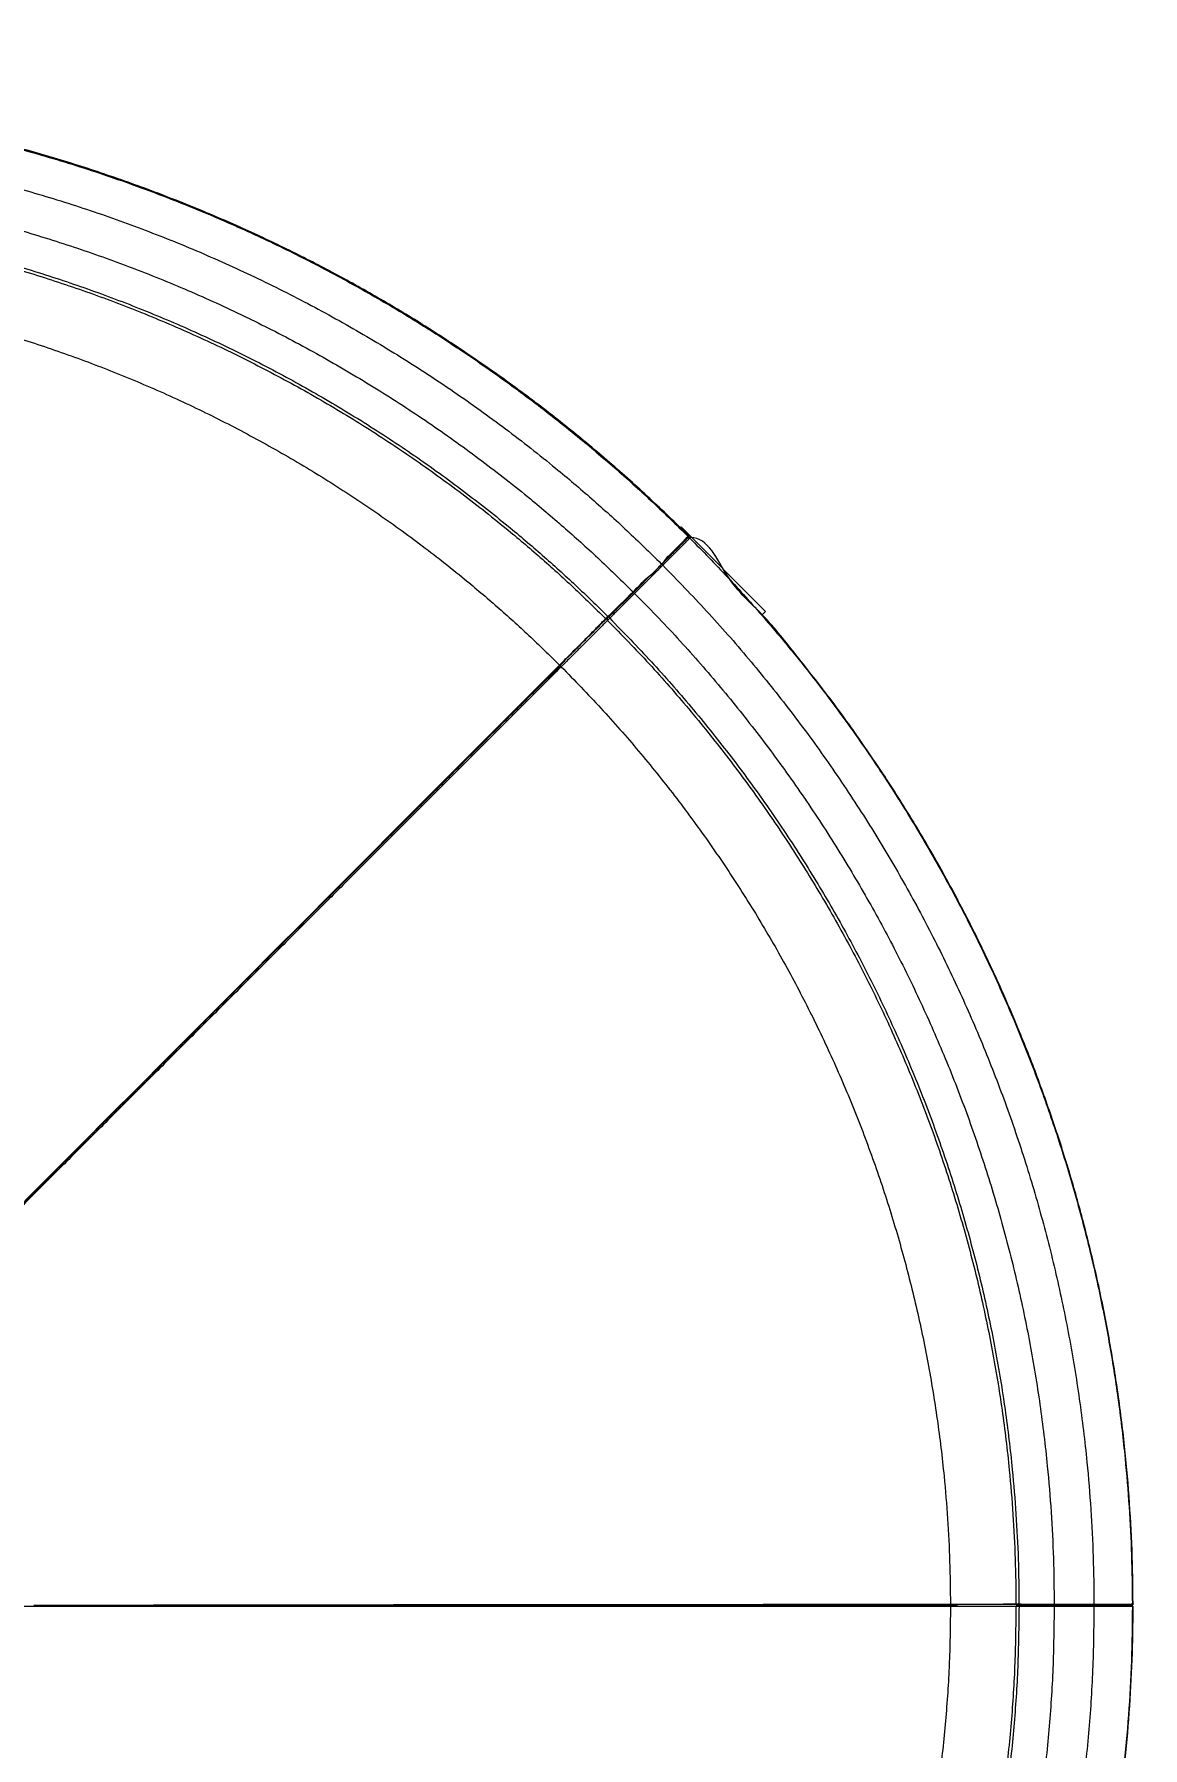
# Model space of a CAD drawing. Header units: millimetres. Extents: x -7720 to 6073, y -7402 to 5433.
# Drawn here: x -958 to -401, y 3104 to 3965 of the extents above; entities that cross this region are included whole.
import ezdxf

# ---------------------------------------------------------------- set-up
doc = ezdxf.new("R2010")
doc.units = ezdxf.units.MM
for name, color, linetype in [('DIKOM_ЗОНА', 80, 'Continuous'), ('DIKOM_ОБЪЕКТ', 7, 'Continuous'), ('DIKOM_РАЗМЕР_ЗОНА', 7, 'Continuous'), ('DIKOM_РАЗМЕР_ОБЪЕКТА', 7, 'Continuous')]:
    doc.layers.add(name, color=color, linetype=linetype)
doc.styles.add('style1', font='arial.ttf', dxfattribs={"width": 0.8})
doc.dimstyles.new('1-50', dxfattribs={"dimtxt": 300, "dimasz": 200, "dimexe": 100, "dimexo": 0, "dimgap": 100, "dimtad": 1, "dimtxsty": 'style1', "dimcen": 200, "dimclrd": 7, "dimclre": 7, "dimclrt": 7, "dimadec": 1, "dimazin": 2, "dimtfac": 1, "dimtmove": 0, "dimatfit": 2, "dimfxl": 0, "dimlwd": 25, "dimlwe": 18, "dimarcsym": 0})

# ---------------------------------------------------------------- blocks, each defined once
blk = doc.blocks.new('*D0')
at = {"layer": 'Defpoints', "color": 0, "transparency": 16777216}
for p in [(-1165.04, 3934.07), (-6387.82, -4153.36), (1392.52, -4153.36)]:
    blk.add_point(p, dxfattribs=at)
at = {"layer": 'DIKOM_РАЗМЕР_ОБЪЕКТА', "color": 7, "lineweight": 18, "transparency": 16777216}
for p, q in [((-1165.04, 3934.07), (-6487.82, 3934.07)), ((1392.52, -4153.36), (-6487.82, -4153.36))]:
    blk.add_line(p, q, dxfattribs=at)
at = {"layer": 'DIKOM_РАЗМЕР_ОБЪЕКТА', "color": 7, "lineweight": 25, "transparency": 16777216}
blk.add_line((-6387.82, 3734.07), (-6387.82, -3953.36), dxfattribs=at)
at = {"layer": 'DIKOM_РАЗМЕР_ОБЪЕКТА', "color": 7, "transparency": 16777216}
for points in [[(-6421.16, 3734.07), (-6354.49, 3734.07), (-6387.82, 3934.07)], [(-6421.16, -3953.36), (-6354.49, -3953.36), (-6387.82, -4153.36)]]:
    blk.add_solid(points, dxfattribs=at)
at = {"layer": 'DIKOM_РАЗМЕР_ОБЪЕКТА', "color": 7, "transparency": 16777216, "insert": (-6640.99, -109.65), "char_height": 300, "attachment_point": 5, "rotation": 90, "style": 'style1'}
blk.add_mtext('8100', dxfattribs=at)
blk = doc.blocks.new('*D2')
at = {"layer": 'Defpoints', "color": 0, "transparency": 16777216}
for p in [(-2365.16, 5433.02), (-7269.56, -6016.09), (1800.96, -6016.09)]:
    blk.add_point(p, dxfattribs=at)
at = {"layer": 'DIKOM_РАЗМЕР_ЗОНА', "color": 7, "lineweight": 18, "transparency": 16777216}
for p, q in [((-2365.16, 5433.02), (-7369.56, 5433.02)), ((1800.96, -6016.09), (-7369.56, -6016.09))]:
    blk.add_line(p, q, dxfattribs=at)
at = {"layer": 'DIKOM_РАЗМЕР_ЗОНА', "color": 7, "lineweight": 25, "transparency": 16777216}
blk.add_line((-7269.56, 5233.02), (-7269.56, -5816.09), dxfattribs=at)
at = {"layer": 'DIKOM_РАЗМЕР_ЗОНА', "color": 7, "transparency": 16777216}
for points in [[(-7302.9, 5233.02), (-7236.23, 5233.02), (-7269.56, 5433.02)], [(-7302.9, -5816.09), (-7236.23, -5816.09), (-7269.56, -6016.09)]]:
    blk.add_solid(points, dxfattribs=at)
at = {"layer": 'DIKOM_РАЗМЕР_ЗОНА', "color": 7, "transparency": 16777216, "insert": (-7522.73, -291.53), "char_height": 300, "attachment_point": 5, "rotation": 90, "style": 'style1'}
blk.add_mtext('11500', dxfattribs=at)

msp = doc.modelspace()

# ---------------------------------------------------------------- linework, layer by layer
at = {"layer": 'DIKOM_ЗОНА', "color": 3, "lineweight": 15}
msp.add_lwpolyline([(1006.316, 3795.137, 0.3348645), (-1165.044, 5433.022), (-2365.162, 5433.022, 0.1989124), (-3072.269, 5140.129), (-4062.919, 4149.479, 0.1989124), (-4355.812, 3442.372), (-4355.812, 2151.97, -0.4142136), (-4605.812, 1901.97), (-4938.714, 1901.97, 0.4142136), (-5938.714, 901.97), (-5938.714, -776.987, 0.4142136), (-4938.714, -1776.987), (-3541.996, -1776.987, -0.3663414), (-3295.439, -1985.636, 0.3663414), (-2051.333, -3038.468), (-1706.172, -3038.468, -0.1989124), (-1529.395, -3111.691), (1082.178, -5723.265, 0.421069)], format="xyb", dxfattribs=at)
at = {"layer": 'DIKOM_ОБЪЕКТ', "color": 7, "linetype": 'Continuous', "lineweight": 15}
for p, q in [((-632.539, 3717.307), (-632.981, 3716.865)), ((-590.113, 3674.88), (-632.539, 3717.307)), ((-629.095, 3712.624), (-628.838, 3712.881)), ((-628.149, 3711.679), (-629.021, 3711.726)), ((-627.891, 3711.936), (-628.149, 3711.679)), ((-641.785, 3698.043), (-655.927, 3683.901)), ((-641.785, 3698.043), (-642.317, 3698.574)), ((-655.927, 3683.901), (-656.457, 3684.429)), ((-656.454, 3684.419), (-656.454, 3684.42)), ((-669.512, 3670.316), (-669.574, 3671.453)), ((-668.432, 3671.396), (-669.512, 3670.316)), ((-669.384, 3672.344), (-669.382, 3672.344)), ((-668.432, 3671.396), (-668.479, 3672.272)), ((-591.787, 3673.206), (-590.113, 3674.88)), ((-693.08, 3647.891), (-690.789, 3650.147)), ((-496.778, 3175.593), (-493.563, 3175.568)), ((-464.256, 3174.784), (-463.606, 3175.509)), ((-462.729, 3174.784), (-464.256, 3174.784)), ((-463.728, 3175.627), (-463.696, 3175.627)), ((-462.729, 3174.784), (-462.089, 3175.497)), ((-445.05, 3175.523), (-445.05, 3175.524)), ((-445.044, 3174.784), (-445.045, 3175.523)), ((-425.044, 3174.784), (-445.044, 3174.784)), ((-425.044, 3174.784), (-425.045, 3175.526)), ((-405.76, 3174.784), (-406.393, 3175.489)), ((-405.396, 3174.784), (-405.76, 3174.784))]:
    msp.add_line(p, q, dxfattribs=at)
at = {"layer": 'DIKOM_ОБЪЕКТ', "color": 7, "linetype": 'Continuous', "lineweight": 15, "flags": 128}
for points in [[(-629.095, 3711.917), (-629.053, 3711.959), (-628.83, 3712.183)], [(-962.386, 3378.595), (-948.119, 3392.901), (-933.854, 3407.203), (-919.628, 3421.464), (-905.475, 3435.648), (-891.442, 3449.712), (-877.52, 3463.664), (-863.692, 3477.52), (-850.011, 3491.226), (-836.514, 3504.747), (-823.236, 3518.05), (-806.794, 3534.521), (-790.762, 3550.579), (-775.188, 3566.178), (-760.113, 3581.279), (-745.579, 3595.836), (-731.624, 3609.813), (-718.29, 3623.169), (-705.611, 3635.87), (-693.639, 3647.863), (-693.639, 3647.863), (-693.639, 3647.863)], [(-693.059, 3647.869), (-693.063, 3647.864), (-693.09, 3647.834)], [(-957.77, 3175.47), (-937.859, 3175.506), (-917.837, 3175.54), (-897.756, 3175.571), (-877.627, 3175.6), (-857.423, 3175.627), (-837.223, 3175.653), (-817.079, 3175.678), (-797.042, 3175.701), (-777.174, 3175.722), (-757.465, 3175.743), (-737.889, 3175.763), (-718.524, 3175.781), (-699.419, 3175.798), (-680.624, 3175.815), (-657.35, 3175.836), (-634.66, 3175.854), (-612.617, 3175.872), (-591.28, 3175.89), (-570.708, 3175.906), (-550.958, 3175.922), (-532.085, 3175.938), (-514.139, 3175.953), (-497.193, 3175.968), (-497.193, 3175.968), (-497.193, 3175.968)], [(-496.779, 3175.562), (-496.785, 3175.561), (-496.826, 3175.559)], [(-462.732, 3176.127), (-462.731, 3176.127), (-462.73, 3176.127)], [(-445.05, 3175.895), (-445.045, 3175.895), (-445.044, 3175.895)], [(-445.045, 3175.523), (-445.045, 3175.529), (-445.044, 3175.571), (-445.044, 3175.651), (-445.044, 3175.762), (-445.044, 3175.895)], [(-445.044, 3175.895), (-440.04, 3175.897), (-435.036, 3175.898), (-425.045, 3175.901), (-425.044, 3175.901)], [(-406.261, 3175.622), (-406.202, 3175.622), (-405.885, 3175.622)], [(-405.761, 3176.121), (-405.752, 3176.121), (-405.715, 3176.121), (-405.568, 3176.121), (-405.397, 3176.121)]]:
    msp.add_lwpolyline(points, dxfattribs=at)
at = {"layer": 'DIKOM_ОБЪЕКТ', "color": 7, "linetype": 'Continuous', "lineweight": 15}
for centre, radius, start, end in [((-890.112, 3451.419), 349.983, 44.92423, 44.985632), ((-897.634, 3919.333), 336.306, 312.742179, 315.754947), ((-606.788, 3734.27), 70.369, 224.80337, 225.10553), ((-789.822, 3551.404), 188.367, 44.923972, 45.037056), ((-826.116, 3828.394), 221.172, 314.729549, 315.124861), ((-670.113, 3671.622), 0.5, 225.382608, 288.522553), ((-670.113, 3671.622), 0.5, 288.523965, 321.798267), ((-693.347, 3648.18), 0.431, 227.417882, 306.506559), ((-496.762, 3175.986), 0.432, 182.428426, 261.500605), ((-463.208, 3399.389), 223.262, 269.730679, 270.122298), ((-463.758, 3176.133), 0.5, 180.383253, 243.525773), ((-463.758, 3176.132), 0.5, 243.517129, 276.804306), ((-376.813, 3175.655), 68.237, 179.798187, 180.109788), ((-533.595, 3175.8), 108.55, 359.855496, 0.053439)]:
    msp.add_arc(centre, radius, start, end, dxfattribs=at)
for points, knots in [([(-628.838, 3712.881), (-635.286, 3719.175), (-648.184, 3731.766), (-668.366, 3749.764), (-689.476, 3767.374), (-711.589, 3784.465), (-734.691, 3800.986), (-757.741, 3816.203), (-780.659, 3830.175), (-803.371, 3842.973), (-826.513, 3854.991), (-850.045, 3866.206), (-872.477, 3875.967), (-895.919, 3885.308), (-920.396, 3894.145), (-947.451, 3902.786), (-974.81, 3910.41), (-1002.436, 3917.005), (-1030.289, 3922.563), (-1057.786, 3926.992), (-1084.899, 3930.348), (-1111.518, 3932.702), (-1138.411, 3934.116), (-1155.849, 3934.432), (-1165.044, 3934.432), (-1165.044, 3934.432)], [0, 0, 0, 0, 0.0454089, 0.0908314, 0.1362403, 0.1839372, 0.2316499, 0.2793469, 0.3231048, 0.366899, 0.4107054, 0.4544997, 0.4982575, 0.533969, 0.581666, 0.6293787, 0.6770757, 0.7247726, 0.7724853, 0.8201823, 0.8651236, 0.9100911, 0.9550586, 0.9999999, 1, 1, 1, 1]), ([(-1165.044, 3934.068), (-1155.953, 3933.973), (-1137.77, 3933.785), (-1110.534, 3932.26), (-1083.365, 3929.829), (-1056.306, 3926.405), (-1029.382, 3922.016), (-1001.046, 3916.344), (-971.369, 3909.186), (-940.464, 3900.332), (-909.958, 3890.177), (-880.986, 3879.15), (-853.532, 3867.422), (-827.582, 3855.156), (-802.113, 3841.918), (-777.162, 3827.726), (-752.766, 3812.603), (-728.957, 3796.568), (-705.774, 3779.645), (-684.366, 3762.747), (-664.669, 3746.029), (-646.539, 3729.686), (-634.91, 3718.311), (-629.095, 3712.623)], [0, 0, 0, 0, 0.0458352, 0.0916753, 0.137506, 0.1833481, 0.2291782, 0.2750193, 0.3290351, 0.3830601, 0.4370754, 0.4911009, 0.539329, 0.5875658, 0.6357969, 0.6840305, 0.7322655, 0.7804952, 0.8287329, 0.8769603, 0.9179783, 0.9589856, 1, 1, 1, 1]), ([(-1165.044, 3914.784), (-1154.412, 3914.652), (-1133.148, 3914.387), (-1101.311, 3912.248), (-1069.593, 3908.838), (-1038.051, 3904.037), (-1006.934, 3897.926), (-976.288, 3890.534), (-946.168, 3881.905), (-916.436, 3872.008), (-886.955, 3860.788), (-857.78, 3848.23), (-828.987, 3834.335), (-800.817, 3819.206), (-773.33, 3802.878), (-746.57, 3785.375), (-720.596, 3766.735), (-697.573, 3748.663), (-677.33, 3731.481), (-659.617, 3715.51), (-648.256, 3704.392), (-642.575, 3698.832)], [0, 0, 0, 0, 0.0549858, 0.1099695, 0.1649573, 0.2199394, 0.2749287, 0.328928, 0.3829364, 0.436935, 0.490944, 0.5460442, 0.6011558, 0.6562553, 0.7113673, 0.7664667, 0.8215786, 0.8766783, 0.9177903, 0.9588916, 1, 1, 1, 1]), ([(-1165.044, 3894.784), (-1154.699, 3894.655), (-1134.01, 3894.398), (-1103.033, 3892.317), (-1072.173, 3888.999), (-1041.483, 3884.328), (-1011.207, 3878.382), (-981.389, 3871.19), (-952.083, 3862.794), (-923.155, 3853.164), (-894.471, 3842.247), (-866.085, 3830.029), (-838.07, 3816.509), (-810.661, 3801.789), (-783.917, 3785.902), (-757.88, 3768.872), (-732.608, 3750.736), (-710.209, 3733.155), (-690.518, 3716.441), (-673.289, 3700.906), (-662.239, 3690.093), (-656.713, 3684.686)], [0, 0, 0, 0, 0.05498814, 0.10997427, 0.1649644, 0.21994892, 0.27494064, 0.32894223, 0.38295298, 0.43695391, 0.49096528, 0.54606777, 0.60118179, 0.65628362, 0.71139815, 0.76649989, 0.82161422, 0.87671622, 0.91781566, 0.95890425, 1, 1, 1, 1]), ([(-1165.044, 3877.099), (-1154.953, 3876.973), (-1134.772, 3876.722), (-1104.556, 3874.692), (-1074.454, 3871.456), (-1044.518, 3866.9), (-1014.986, 3861.1), (-985.9, 3854.084), (-957.314, 3845.895), (-929.097, 3836.502), (-901.117, 3825.852), (-873.428, 3813.935), (-846.101, 3800.746), (-819.365, 3786.388), (-793.279, 3770.891), (-767.881, 3754.28), (-743.23, 3736.589), (-721.404, 3719.457), (-702.239, 3703.193), (-685.495, 3688.101), (-674.754, 3677.597), (-669.382, 3672.344)], [0, 0, 0, 0, 0.05501404, 0.11002612, 0.16504217, 0.22005256, 0.2750702, 0.32909717, 0.38313342, 0.4371598, 0.49119664, 0.54632498, 0.60146504, 0.65659285, 0.71173327, 0.76686093, 0.82200134, 0.87712929, 0.91809095, 0.95904196, 1, 1, 1, 1]), ([(-1165.044, 3875.571), (-1154.975, 3875.446), (-1134.838, 3875.196), (-1104.688, 3873.17), (-1074.651, 3869.94), (-1044.78, 3865.394), (-1015.312, 3859.607), (-986.29, 3852.607), (-957.766, 3844.435), (-929.61, 3835.062), (-901.691, 3824.436), (-874.062, 3812.544), (-846.795, 3799.385), (-820.117, 3785.058), (-794.087, 3769.595), (-768.745, 3753.02), (-744.148, 3735.367), (-722.369, 3718.273), (-703.247, 3702.044), (-686.541, 3686.987), (-675.823, 3676.506), (-670.464, 3671.266)], [0, 0, 0, 0, 0.05501463, 0.11002719, 0.16504378, 0.22005471, 0.27507289, 0.32910039, 0.38313716, 0.43716405, 0.49120148, 0.54633031, 0.60147093, 0.65659926, 0.71174028, 0.76686844, 0.82200936, 0.87713778, 0.91809677, 0.95904486, 1, 1, 1, 1]), ([(-1165.044, 3842.636), (-1155.448, 3842.516), (-1136.258, 3842.278), (-1107.524, 3840.347), (-1078.9, 3837.269), (-1050.433, 3832.937), (-1022.349, 3827.422), (-994.691, 3820.75), (-967.508, 3812.963), (-940.675, 3804.031), (-914.068, 3793.904), (-887.738, 3782.571), (-861.752, 3770.03), (-836.328, 3756.376), (-811.522, 3741.64), (-787.37, 3725.844), (-763.929, 3709.021), (-743.165, 3692.723), (-724.926, 3677.243), (-708.981, 3662.87), (-698.753, 3652.865), (-693.639, 3647.863)], [0, 0, 0, 0, 0.0550042, 0.1100065, 0.1650128, 0.2200133, 0.2750212, 0.3290385, 0.3830651, 0.4370818, 0.4911091, 0.5462276, 0.6013578, 0.6564758, 0.7116064, 0.7667242, 0.8218548, 0.8769729, 0.9179868, 0.9589898, 1, 1, 1, 1]), ([(-642.575, 3698.832), (-642.575, 3698.832), (-641.49, 3698.832), (-640.42, 3701.494), (-638.001, 3703.289), (-635.953, 3705.53), (-634.032, 3707.435), (-632.381, 3709.134), (-631.012, 3710.54), (-629.993, 3711.605), (-629.258, 3712.397), (-629.152, 3712.542), (-629.094, 3712.622)], [0, 0, 0, 0, 0.000002, 0.1089256, 0.2178496, 0.3268019, 0.435753, 0.5445467, 0.6533428, 0.7619866, 0.8706277, 1, 1, 1, 1]), ([(-642.31, 3698.567), (-641.966, 3698.911), (-641.073, 3699.803), (-639.618, 3701.261), (-637.979, 3702.905), (-636.391, 3704.501), (-634.903, 3705.997), (-633.54, 3707.371), (-632.325, 3708.597), (-631.276, 3709.659), (-630.416, 3710.533), (-629.756, 3711.209), (-629.304, 3711.681), (-629.123, 3711.872), (-629.074, 3711.935), (-629.059, 3711.954)], [0, 0, 0, 0, 0.0500853, 0.1297765, 0.2136748, 0.2969599, 0.380291, 0.4640111, 0.5471928, 0.6308706, 0.7142334, 0.7975584, 0.8814607, 0.9631069, 1, 1, 1, 1]), ([(-628.149, 3711.679), (-628.207, 3711.621), (-628.326, 3711.502), (-629.113, 3710.715), (-630.386, 3709.441), (-632.16, 3707.668), (-634.327, 3705.501), (-636.749, 3703.079), (-639.265, 3700.563), (-640.961, 3698.867), (-641.785, 3698.043)], [0, 0, 0, 0, 0.1167019, 0.2402385, 0.3687892, 0.4999988, 0.6312119, 0.7597609, 0.883295, 1, 1, 1, 1]), ([(-627.891, 3711.936), (-627.902, 3711.938), (-627.922, 3711.94), (-628.102, 3711.952), (-628.406, 3711.971), (-628.753, 3711.992), (-629.017, 3712.006), (-629.102, 3712.011)], [0, 0, 0, 0, 0.1890694, 0.3783213, 0.5645046, 0.8598782, 1, 1, 1, 1]), ([(-629.095, 3712.623), (-629.095, 3712.623), (-629.095, 3712.623), (-629.095, 3712.623), (-629.095, 3712.624)], [0, 0, 0, 0, 0.001447, 1, 1, 1, 1]), ([(-628.953, 3712.221), (-628.951, 3712.267), (-628.948, 3712.364), (-628.998, 3712.507), (-629.063, 3712.585), (-629.095, 3712.624)], [0, 0, 0, 0, 0.3133521, 0.6567224, 1, 1, 1, 1]), ([(-629.063, 3711.957), (-629.038, 3711.99), (-628.982, 3712.064), (-628.945, 3712.205), (-628.949, 3712.358), (-628.997, 3712.505), (-629.062, 3712.583), (-629.094, 3712.622)], [0, 0, 0, 0, 0.1709083, 0.3781723, 0.5854305, 0.7926955, 1, 1, 1, 1]), ([(-628.838, 3712.881), (-628.837, 3712.88), (-628.76, 3712.809), (-628.667, 3712.64), (-628.699, 3712.385), (-628.766, 3712.229), (-628.829, 3712.183), (-628.83, 3712.183)], [0, 0, 0, 0, 0.0053029, 0.4796219, 0.8033706, 0.9979417, 1, 1, 1, 1]), ([(-628.149, 3711.679), (-621.788, 3705.184), (-609.064, 3692.194), (-590.883, 3671.857), (-573.391, 3650.926), (-556.678, 3629.371), (-540.744, 3607.23), (-524.718, 3583.183), (-508.794, 3557.136), (-493.202, 3529.022), (-478.812, 3500.271), (-466.122, 3471.987), (-455.003, 3444.281), (-445.327, 3417.258), (-436.678, 3389.888), (-429.07, 3362.21), (-422.513, 3334.266), (-417.016, 3306.092), (-412.59, 3277.733), (-409.401, 3250.646), (-407.294, 3224.897), (-406.031, 3200.521), (-405.851, 3184.254), (-405.761, 3176.12)], [0, 0, 0, 0, 0.0458352, 0.0916754, 0.137506, 0.1833482, 0.2291782, 0.2750193, 0.3290351, 0.3830602, 0.4370754, 0.4911009, 0.539329, 0.5875658, 0.6357969, 0.6840305, 0.7322655, 0.7804953, 0.8287329, 0.8769603, 0.9179783, 0.9589856, 1, 1, 1, 1]), ([(-405.397, 3176.121), (-405.505, 3185.131), (-405.723, 3203.154), (-407.268, 3230.152), (-409.743, 3257.531), (-413.294, 3285.253), (-417.946, 3313.271), (-423.486, 3340.329), (-429.811, 3366.415), (-436.821, 3391.524), (-444.687, 3416.385), (-453.397, 3440.956), (-462.356, 3463.719), (-472.328, 3486.901), (-483.387, 3510.457), (-496.408, 3535.698), (-510.363, 3560.434), (-525.231, 3584.637), (-541.005, 3608.241), (-557.285, 3630.895), (-574.198, 3652.162), (-590.932, 3673.674), (-610.533, 3689.862), (-618.697, 3711.936), (-627.891, 3711.936), (-627.891, 3711.936)], [0, 0, 0, 0, 0.04540891, 0.09083137, 0.13624027, 0.18393726, 0.23164992, 0.27934692, 0.3231048, 0.36689905, 0.41070545, 0.45449966, 0.49825753, 0.53396903, 0.581666, 0.62937866, 0.67707564, 0.7247726, 0.77248528, 0.82018226, 0.86512355, 0.91009107, 0.95505855, 0.9999999, 1, 1, 1, 1]), ([(-656.713, 3684.686), (-655.503, 3685.853), (-653.082, 3688.187), (-648.99, 3693.16), (-642.575, 3695.502), (-642.575, 3698.832), (-642.575, 3698.832)], [0, 0, 0, 0, 0.2502132, 0.5004263, 0.999997, 1, 1, 1, 1]), ([(-656.45, 3684.423), (-653.827, 3687.067), (-649.836, 3691.09), (-645.081, 3695.718), (-643.079, 3697.882), (-642.329, 3698.543), (-642.307, 3698.562)], [0, 0, 0, 0, 0.5586245, 0.8499639, 0.9956241, 1, 1, 1, 1]), ([(-641.785, 3698.043), (-634.36, 3690.432), (-619.512, 3675.209), (-598.512, 3651.184), (-578.496, 3626.345), (-559.586, 3600.647), (-541.904, 3574.322), (-525.461, 3547.425), (-510.265, 3520.026), (-496.24, 3492.004), (-483.328, 3463.223), (-471.577, 3433.715), (-461.043, 3403.529), (-451.821, 3372.912), (-443.931, 3341.93), (-437.385, 3310.632), (-432.199, 3279.085), (-428.698, 3250.026), (-426.534, 3223.563), (-425.302, 3199.744), (-425.13, 3183.849), (-425.044, 3175.901)], [0, 0, 0, 0, 0.0549858, 0.1099696, 0.1649573, 0.2199394, 0.2749287, 0.328928, 0.3829364, 0.4369351, 0.490944, 0.5460441, 0.6011557, 0.6562553, 0.7113673, 0.7664667, 0.8215786, 0.8766783, 0.9177903, 0.9588916, 1, 1, 1, 1]), ([(-668.722, 3672.302), (-668.701, 3672.32), (-668.645, 3672.368), (-668.405, 3672.589), (-667.92, 3673.055), (-667.213, 3673.741), (-666.314, 3674.621), (-665.246, 3675.674), (-664.013, 3676.893), (-662.645, 3678.248), (-661.166, 3679.72), (-659.597, 3681.281), (-658.016, 3682.857), (-656.96, 3683.912), (-656.454, 3684.419)], [0, 0, 0, 0, 0.0494515, 0.1336477, 0.2234571, 0.3110386, 0.3976366, 0.4849124, 0.571468, 0.6581727, 0.7456195, 0.8324561, 0.9195553, 1, 1, 1, 1]), ([(-655.927, 3683.901), (-656.682, 3683.145), (-658.238, 3681.59), (-660.545, 3679.282), (-662.766, 3677.061), (-664.754, 3675.074), (-666.38, 3673.448), (-667.548, 3672.28), (-668.27, 3671.558), (-668.379, 3671.449), (-668.432, 3671.396)], [0, 0, 0, 0, 0.11670612, 0.24023927, 0.36879202, 0.50000317, 0.63121191, 0.75975987, 0.88329413, 1, 1, 1, 1]), ([(-656.717, 3684.682), (-656.715, 3684.683), (-656.714, 3684.685), (-656.713, 3684.686), (-656.713, 3684.686)], [0, 0, 0, 0, 0.9837404, 1, 1, 1, 1]), ([(-655.927, 3683.901), (-648.703, 3676.495), (-634.256, 3661.684), (-613.824, 3638.308), (-594.348, 3614.141), (-575.95, 3589.137), (-558.746, 3563.524), (-542.747, 3537.354), (-527.961, 3510.695), (-514.316, 3483.431), (-501.752, 3455.428), (-490.32, 3426.717), (-480.07, 3397.347), (-471.098, 3367.557), (-463.421, 3337.413), (-457.052, 3306.96), (-452.006, 3276.266), (-448.599, 3247.995), (-446.494, 3222.253), (-445.296, 3199.086), (-445.128, 3183.626), (-445.044, 3175.895)], [0, 0, 0, 0, 0.0549881, 0.1099743, 0.1649644, 0.219949, 0.2749407, 0.3289422, 0.382953, 0.436954, 0.4909653, 0.5460677, 0.6011818, 0.6562837, 0.7113981, 0.7664998, 0.8216142, 0.8767162, 0.9178156, 0.9589042, 1, 1, 1, 1]), ([(-693.639, 3647.863), (-693.639, 3647.863), (-692.087, 3649.415), (-688.539, 3652.991), (-684.193, 3657.358), (-680.257, 3661.323), (-676.944, 3664.664), (-674.271, 3667.366), (-672.212, 3669.453), (-670.909, 3670.792), (-670.464, 3671.266), (-670.464, 3671.266), (-670.464, 3671.266)], [0, 0, 0, 0, 0.00000076, 0.11930985, 0.23861833, 0.36189181, 0.48560571, 0.6093199, 0.7325937, 0.86629631, 0.99999875, 1, 1, 1, 1]), ([(-669.512, 3670.316), (-669.628, 3670.199), (-669.862, 3669.965), (-671.116, 3668.712), (-673.04, 3666.788), (-675.692, 3664.136), (-679.025, 3660.803), (-683.016, 3656.812), (-687.56, 3652.267), (-691.061, 3648.767), (-692.801, 3647.027)], [0, 0, 0, 0, 0.1234036, 0.2481654, 0.3738496, 0.4999998, 0.6261498, 0.751834, 0.8765957, 1, 1, 1, 1]), ([(-669.866, 3671.406), (-669.946, 3671.324), (-670.173, 3671.092), (-671.415, 3669.847), (-673.434, 3667.822), (-676.106, 3665.143), (-679.457, 3661.787), (-683.455, 3657.784), (-687.235, 3653.998), (-689.846, 3651.385), (-690.779, 3650.452)], [0, 0, 0, 0, 0.0829042, 0.2343, 0.3715801, 0.5088603, 0.6501306, 0.7914003, 0.9255088, 1, 1, 1, 1]), ([(-669.962, 3671.179), (-669.893, 3671.203), (-669.754, 3671.251), (-669.737, 3671.296), (-669.387, 3671.483), (-669.042, 3671.906), (-668.701, 3672.324)], [0, 0, 0, 0, 0.012557, 0.0250281, 0.037242, 1, 1, 1, 1]), ([(-669.512, 3670.316), (-662.481, 3663.107), (-648.419, 3648.691), (-628.532, 3625.939), (-609.577, 3602.417), (-591.67, 3578.08), (-574.924, 3553.151), (-559.353, 3527.679), (-544.962, 3501.731), (-531.68, 3475.195), (-519.452, 3447.939), (-508.324, 3419.994), (-498.348, 3391.408), (-489.615, 3362.413), (-482.143, 3333.073), (-475.944, 3303.433), (-471.033, 3273.558), (-467.721, 3246.071), (-465.675, 3221.074), (-464.509, 3198.613), (-464.341, 3183.624), (-464.258, 3176.129)], [0, 0, 0, 0, 0.0550145, 0.1100272, 0.1650438, 0.2200547, 0.2750729, 0.3291004, 0.3831371, 0.4371641, 0.4912014, 0.5463303, 0.6014709, 0.6565993, 0.7117402, 0.7668684, 0.8220094, 0.8771378, 0.9180967, 0.9590448, 1, 1, 1, 1]), ([(-668.727, 3672.306), (-668.73, 3672.303), (-668.771, 3672.26), (-668.885, 3672.215), (-669.051, 3672.189), (-669.2, 3672.222), (-669.311, 3672.279), (-669.361, 3672.324), (-669.384, 3672.344)], [0, 0, 0, 0, 0.01704062, 0.25100201, 0.48500033, 0.71894107, 0.87450717, 1, 1, 1, 1]), ([(-668.432, 3671.396), (-661.386, 3664.172), (-647.293, 3649.724), (-627.363, 3626.923), (-608.366, 3603.349), (-590.42, 3578.959), (-573.638, 3553.976), (-558.032, 3528.448), (-543.61, 3502.444), (-530.299, 3475.849), (-518.045, 3448.535), (-506.892, 3420.528), (-496.895, 3391.88), (-488.143, 3362.822), (-480.655, 3333.418), (-474.442, 3303.713), (-469.52, 3273.773), (-466.201, 3246.225), (-464.15, 3221.173), (-462.982, 3198.662), (-462.814, 3183.639), (-462.73, 3176.127)], [0, 0, 0, 0, 0.055014, 0.1100261, 0.1650421, 0.2200526, 0.2750702, 0.3290972, 0.3831334, 0.4371598, 0.4911967, 0.546325, 0.601465, 0.6565928, 0.7117333, 0.7668609, 0.8220014, 0.8771293, 0.918091, 0.959042, 1, 1, 1, 1]), ([(-692.801, 3647.027), (-696.235, 3643.593), (-703.156, 3636.672), (-714.303, 3625.524), (-726.101, 3613.727), (-738.587, 3601.241), (-751.727, 3588.101), (-765.499, 3574.329), (-779.87, 3559.958), (-794.803, 3545.025), (-810.253, 3529.575), (-826.173, 3513.655), (-842.508, 3497.319), (-859.201, 3480.627), (-876.19, 3463.638), (-893.409, 3446.419), (-910.793, 3429.035), (-928.273, 3411.555), (-945.78, 3394.048), (-963.246, 3376.581), (-980.606, 3359.222), (-997.793, 3342.034), (-1014.649, 3325.179), (-1031.12, 3308.708), (-1047.159, 3292.669), (-1062.819, 3277.009), (-1078.059, 3261.768), (-1092.835, 3246.992), (-1107.145, 3232.683), (-1116.351, 3223.477), (-1120.92, 3218.908)], [0, 0, 0, 0, 0.0333726, 0.0672585, 0.1016325, 0.1364665, 0.1717294, 0.2073876, 0.2434045, 0.2797413, 0.3163569, 0.3532081, 0.3902499, 0.4274361, 0.464719, 0.5020506, 0.5393821, 0.5766651, 0.6138512, 0.6508931, 0.6877443, 0.7243599, 0.7606967, 0.7960799, 0.8311175, 0.865775, 0.9000202, 0.9338236, 0.9671583, 1, 1, 1, 1]), ([(-709.919, 3630.991), (-709.794, 3631.116), (-707.872, 3633.04), (-704.169, 3636.694), (-699.145, 3641.511), (-695.408, 3645.202), (-693.591, 3647.218), (-693.062, 3647.805)], [0, 0, 0, 0, 0.0211102, 0.3255912, 0.6451786, 0.8966608, 1, 1, 1, 1]), ([(-692.801, 3647.027), (-686.101, 3640.157), (-672.7, 3626.419), (-653.747, 3604.736), (-635.683, 3582.319), (-618.617, 3559.126), (-602.659, 3535.368), (-587.819, 3511.094), (-574.104, 3486.366), (-561.447, 3461.076), (-549.793, 3435.101), (-539.189, 3408.469), (-529.682, 3381.227), (-521.359, 3353.595), (-514.238, 3325.634), (-508.33, 3297.387), (-503.65, 3268.916), (-500.492, 3242.709), (-498.541, 3218.866), (-497.43, 3197.428), (-497.272, 3183.121), (-497.193, 3175.968)], [0, 0, 0, 0, 0.0550043, 0.1100065, 0.1650127, 0.2200133, 0.2750212, 0.3290384, 0.3830652, 0.4370818, 0.4911091, 0.5462275, 0.6013578, 0.6564757, 0.7116064, 0.7667242, 0.8218548, 0.8769728, 0.9179868, 0.9589898, 1, 1, 1, 1]), ([(-1018.657, 3321.91), (-1017.123, 3323.447), (-1012.718, 3327.861), (-1005.398, 3335.197), (-996.703, 3343.908), (-987.973, 3352.654), (-979.219, 3361.423), (-970.447, 3370.21), (-961.666, 3379.004), (-952.885, 3387.798), (-944.111, 3396.583), (-935.352, 3405.353), (-926.617, 3414.099), (-917.912, 3422.814), (-909.247, 3431.489), (-900.626, 3440.119), (-892.043, 3448.711), (-883.492, 3457.271), (-874.97, 3465.801), (-866.486, 3474.293), (-858.047, 3482.74), (-849.662, 3491.133), (-841.338, 3499.464), (-833.083, 3507.726), (-824.906, 3515.91), (-816.815, 3524.009), (-808.817, 3532.013), (-800.921, 3539.916), (-793.134, 3547.71), (-785.462, 3555.388), (-777.913, 3562.943), (-770.495, 3570.369), (-763.206, 3577.663), (-756.035, 3584.84), (-748.98, 3591.901), (-742.045, 3598.841), (-735.245, 3605.646), (-728.585, 3612.311), (-722.077, 3618.825), (-715.837, 3625.069), (-711.85, 3629.059), (-709.919, 3630.991)], [0, 0, 0, 0, 0.0138877, 0.0398734, 0.0658855, 0.0919175, 0.1179625, 0.1440136, 0.170062, 0.1961004, 0.2221222, 0.2481208, 0.2740899, 0.3000238, 0.3259169, 0.3517507, 0.3775653, 0.4034389, 0.4293652, 0.4553378, 0.4813494, 0.5073927, 0.5334602, 0.5595436, 0.5856352, 0.611725, 0.637804, 0.6638644, 0.6898984, 0.7158986, 0.7418581, 0.7677701, 0.7936279, 0.8194911, 0.8454705, 0.8714736, 0.897493, 0.923521, 0.9495483, 0.9755664, 1, 1, 1, 1]), ([(-497.192, 3174.784), (-502.048, 3174.784), (-511.836, 3174.784), (-527.6, 3174.784), (-544.285, 3174.784), (-561.943, 3174.784), (-580.526, 3174.784), (-600.002, 3174.784), (-620.326, 3174.784), (-641.444, 3174.784), (-663.294, 3174.784), (-685.808, 3174.784), (-708.91, 3174.784), (-732.517, 3174.784), (-756.542, 3174.784), (-780.895, 3174.784), (-805.479, 3174.784), (-830.199, 3174.784), (-854.958, 3174.784), (-879.659, 3174.784), (-904.209, 3174.784), (-928.516, 3174.784), (-952.354, 3174.784), (-975.647, 3174.784), (-998.33, 3174.784), (-1020.476, 3174.784), (-1042.029, 3174.784), (-1062.926, 3174.784), (-1083.163, 3174.784), (-1096.182, 3174.784), (-1102.643, 3174.784)], [0, 0, 0, 0, 0.0333726, 0.0672584, 0.1016325, 0.1364665, 0.1717295, 0.2073876, 0.2434045, 0.2797414, 0.3163569, 0.3532081, 0.3902499, 0.4274361, 0.464719, 0.5020506, 0.5393822, 0.5766651, 0.6138513, 0.6508931, 0.6877443, 0.7243599, 0.7606967, 0.7960799, 0.8311175, 0.865775, 0.9000202, 0.9338236, 0.9671583, 1, 1, 1, 1]), ([(-957.499, 3175.307), (-955.327, 3175.309), (-949.091, 3175.316), (-938.728, 3175.326), (-926.42, 3175.338), (-914.063, 3175.35), (-901.672, 3175.36), (-889.256, 3175.37), (-876.829, 3175.38), (-864.401, 3175.388), (-851.985, 3175.397), (-839.59, 3175.405), (-827.229, 3175.412), (-814.911, 3175.419), (-802.651, 3175.426), (-790.452, 3175.433), (-778.308, 3175.439), (-766.208, 3175.445), (-754.151, 3175.451), (-742.146, 3175.457), (-730.207, 3175.462), (-718.343, 3175.468), (-706.566, 3175.473), (-694.887, 3175.478), (-683.318, 3175.484), (-671.87, 3175.488), (-660.555, 3175.493), (-649.383, 3175.498), (-638.365, 3175.503), (-627.511, 3175.507), (-616.831, 3175.512), (-606.335, 3175.516), (-596.023, 3175.521), (-585.878, 3175.525), (-575.897, 3175.529), (-566.085, 3175.533), (-556.465, 3175.536), (-547.043, 3175.54), (-537.835, 3175.543), (-529.007, 3175.547), (-523.366, 3175.549), (-520.635, 3175.55)], [0, 0, 0, 0, 0.0138877, 0.0398734, 0.0658856, 0.0919175, 0.1179625, 0.1440137, 0.170062, 0.1961004, 0.2221222, 0.2481208, 0.2740899, 0.3000238, 0.3259169, 0.3517507, 0.3775652, 0.4034389, 0.4293652, 0.4553378, 0.4813494, 0.5073927, 0.5334601, 0.5595436, 0.5856353, 0.611725, 0.6378041, 0.6638644, 0.6898984, 0.7158987, 0.741858, 0.7677701, 0.7936278, 0.819491, 0.8454705, 0.8714737, 0.897493, 0.923521, 0.9495483, 0.9755664, 1, 1, 1, 1]), ([(-497.192, 3174.784), (-497.311, 3165.189), (-497.55, 3145.998), (-499.481, 3117.265), (-502.558, 3088.64), (-506.891, 3060.173), (-512.406, 3032.09), (-519.078, 3004.431), (-526.865, 2977.248), (-535.797, 2950.415), (-545.924, 2923.809), (-557.257, 2897.478), (-569.798, 2871.493), (-583.451, 2846.069), (-598.188, 2821.262), (-613.984, 2797.111), (-630.807, 2773.669), (-647.104, 2752.906), (-662.585, 2734.666), (-676.958, 2718.721), (-686.962, 2708.494), (-691.965, 2703.379)], [0, 0, 0, 0, 0.0550043, 0.1100065, 0.1650128, 0.2200133, 0.2750212, 0.3290385, 0.3830652, 0.4370818, 0.4911091, 0.5462275, 0.6013578, 0.6564758, 0.7116064, 0.7667242, 0.8218548, 0.8769729, 0.9179868, 0.9589898, 1, 1, 1, 1]), ([(-464.256, 3174.784), (-464.382, 3164.715), (-464.632, 3144.579), (-466.658, 3114.428), (-469.887, 3084.392), (-474.433, 3054.521), (-480.221, 3025.053), (-487.221, 2996.03), (-495.393, 2967.506), (-504.765, 2939.351), (-515.392, 2911.432), (-527.283, 2883.803), (-540.443, 2856.535), (-554.77, 2829.858), (-570.233, 2803.828), (-586.808, 2778.486), (-604.46, 2753.888), (-621.555, 2732.109), (-637.783, 2712.988), (-652.841, 2696.281), (-663.321, 2685.564), (-668.562, 2680.205)], [0, 0, 0, 0, 0.0550146, 0.1100272, 0.1650438, 0.2200547, 0.2750729, 0.3291004, 0.3831371, 0.437164, 0.4912015, 0.5463303, 0.6014709, 0.6565993, 0.7117402, 0.7668684, 0.8220094, 0.8771378, 0.9180967, 0.9590449, 1, 1, 1, 1]), ([(-462.729, 3174.784), (-462.854, 3164.694), (-463.105, 3144.513), (-465.136, 3114.297), (-468.372, 3084.195), (-472.928, 3054.259), (-478.728, 3024.726), (-485.744, 2995.641), (-493.933, 2967.055), (-503.326, 2938.837), (-513.975, 2910.857), (-525.893, 2883.168), (-539.081, 2855.842), (-553.439, 2829.106), (-568.936, 2803.019), (-585.548, 2777.622), (-603.238, 2752.971), (-620.37, 2731.144), (-636.635, 2711.98), (-651.727, 2695.235), (-662.231, 2684.494), (-667.483, 2679.123)], [0, 0, 0, 0, 0.055014, 0.1100261, 0.1650421, 0.2200525, 0.2750702, 0.3290972, 0.3831334, 0.4371598, 0.4911966, 0.546325, 0.601465, 0.6565928, 0.7117333, 0.766861, 0.8220013, 0.8771293, 0.9180909, 0.959042, 1, 1, 1, 1]), ([(-445.044, 3174.784), (-445.172, 3164.439), (-445.43, 3143.75), (-447.511, 3112.774), (-450.829, 3081.914), (-455.5, 3051.224), (-461.446, 3020.947), (-468.638, 2991.13), (-477.034, 2961.824), (-486.663, 2932.896), (-497.581, 2904.212), (-509.799, 2875.825), (-523.319, 2847.81), (-538.038, 2820.401), (-553.926, 2793.658), (-570.955, 2767.621), (-589.092, 2742.349), (-606.673, 2719.95), (-623.387, 2700.258), (-638.921, 2683.03), (-649.735, 2671.979), (-655.142, 2666.453)], [0, 0, 0, 0, 0.0549881, 0.1099743, 0.1649644, 0.2199489, 0.2749407, 0.3289422, 0.382953, 0.436954, 0.4909653, 0.5460678, 0.6011818, 0.6562837, 0.7113982, 0.7664999, 0.8216142, 0.8767162, 0.9178157, 0.9589042, 1, 1, 1, 1]), ([(-425.044, 3174.784), (-425.176, 3164.152), (-425.441, 3142.888), (-427.58, 3111.051), (-430.99, 3079.334), (-435.79, 3047.792), (-441.901, 3016.674), (-449.293, 2986.028), (-457.922, 2955.908), (-467.819, 2926.177), (-479.04, 2896.696), (-491.597, 2867.521), (-505.493, 2838.728), (-520.622, 2810.557), (-536.95, 2783.071), (-554.453, 2756.311), (-573.093, 2730.337), (-591.165, 2707.313), (-608.346, 2687.071), (-624.318, 2669.357), (-635.436, 2657.996), (-640.996, 2652.315)], [0, 0, 0, 0, 0.0549858, 0.1099696, 0.1649573, 0.2199394, 0.2749288, 0.328928, 0.3829364, 0.4369351, 0.4909441, 0.5460442, 0.6011558, 0.6562553, 0.7113673, 0.7664667, 0.8215787, 0.8766783, 0.9177903, 0.9588916, 1, 1, 1, 1]), ([(-405.76, 3174.784), (-405.854, 3165.693), (-406.043, 3147.511), (-407.567, 3120.275), (-409.999, 3093.106), (-413.423, 3066.046), (-417.812, 3039.123), (-423.484, 3010.787), (-430.642, 2981.109), (-439.496, 2950.205), (-449.651, 2919.699), (-460.678, 2890.726), (-472.406, 2863.273), (-484.672, 2837.323), (-497.91, 2811.853), (-512.101, 2786.902), (-527.225, 2762.506), (-543.26, 2738.697), (-560.183, 2715.515), (-577.081, 2694.106), (-593.798, 2674.41), (-610.141, 2656.28), (-621.517, 2644.65), (-627.205, 2638.835)], [0, 0, 0, 0, 0.0458352, 0.0916753, 0.137506, 0.1833481, 0.2291782, 0.2750193, 0.3290351, 0.3830601, 0.4370754, 0.4911009, 0.539329, 0.5875658, 0.6357969, 0.6840305, 0.7322655, 0.7804952, 0.8287329, 0.8769602, 0.9179783, 0.9589856, 1, 1, 1, 1]), ([(-626.947, 2638.578), (-620.652, 2645.026), (-608.062, 2657.924), (-590.064, 2678.106), (-572.454, 2699.217), (-555.363, 2721.33), (-538.841, 2744.431), (-523.625, 2767.482), (-509.653, 2790.4), (-496.855, 2813.111), (-484.837, 2836.253), (-473.621, 2859.786), (-463.861, 2882.217), (-454.52, 2905.66), (-445.683, 2930.136), (-437.042, 2957.192), (-429.417, 2984.551), (-422.823, 3012.176), (-417.265, 3040.03), (-412.836, 3067.527), (-409.479, 3094.64), (-407.126, 3121.259), (-405.711, 3148.151), (-405.396, 3165.589), (-405.396, 3174.784), (-405.396, 3174.784)], [0, 0, 0, 0, 0.045409, 0.0908314, 0.1362403, 0.1839373, 0.2316499, 0.2793469, 0.3231048, 0.3668991, 0.4107054, 0.4544997, 0.4982576, 0.533969, 0.581666, 0.6293787, 0.6770757, 0.7247726, 0.7724853, 0.8201823, 0.8651235, 0.9100911, 0.9550586, 0.9999999, 1, 1, 1, 1]), ([(-520.635, 3175.55), (-520.458, 3175.55), (-517.739, 3175.551), (-512.536, 3175.516), (-505.578, 3175.369), (-500.325, 3175.337), (-497.615, 3175.478), (-496.826, 3175.519)], [0, 0, 0, 0, 0.0211088, 0.3255919, 0.6451796, 0.8966625, 1, 1, 1, 1]), ([(-497.193, 3175.968), (-497.193, 3175.968), (-494.504, 3175.968), (-490.189, 3175.988), (-483.736, 3176.003), (-478.23, 3176.023), (-473.503, 3176.043), (-469.709, 3176.063), (-466.775, 3176.083), (-464.907, 3176.109), (-464.258, 3176.129), (-464.258, 3176.129), (-464.258, 3176.129)], [0, 0, 0, 0, 0.0000009, 0.1193095, 0.2386186, 0.3618921, 0.485606, 0.6093204, 0.7325942, 0.8662969, 0.9999994, 1, 1, 1, 1]), ([(-464.256, 3174.784), (-464.421, 3174.784), (-464.751, 3174.784), (-466.524, 3174.784), (-469.245, 3174.784), (-472.995, 3174.784), (-477.709, 3174.784), (-483.353, 3174.784), (-489.78, 3174.784), (-494.73, 3174.784), (-497.192, 3174.784)], [0, 0, 0, 0, 0.1234036, 0.2481661, 0.3738497, 0.4999998, 0.6261499, 0.7518339, 0.8765962, 1, 1, 1, 1]), ([(-463.736, 3175.805), (-463.85, 3175.804), (-464.175, 3175.8), (-465.933, 3175.798), (-468.793, 3175.793), (-472.576, 3175.789), (-477.319, 3175.786), (-482.977, 3175.782), (-488.327, 3175.778), (-492.021, 3175.777), (-493.34, 3175.776)], [0, 0, 0, 0, 0.0829035, 0.2342993, 0.3715795, 0.5088596, 0.65013, 0.7913997, 0.9255086, 1, 1, 1, 1]), ([(-463.964, 3175.713), (-463.898, 3175.68), (-463.766, 3175.616), (-463.722, 3175.636), (-463.336, 3175.519), (-462.781, 3175.575), (-462.233, 3175.631)], [0, 0, 0, 0, 0.012309, 0.0245324, 0.0365052, 1, 1, 1, 1]), ([(-462.293, 3175.636), (-462.297, 3175.636), (-462.357, 3175.635), (-462.469, 3175.684), (-462.605, 3175.783), (-462.688, 3175.912), (-462.726, 3176.03), (-462.73, 3176.097), (-462.732, 3176.127)], [0, 0, 0, 0, 0.0170346, 0.2509985, 0.4849759, 0.7189604, 0.8745194, 1, 1, 1, 1]), ([(-462.73, 3176.127), (-462.73, 3176.127), (-462.73, 3176.119), (-462.616, 3176.099), (-462.135, 3176.065), (-461.077, 3176.026), (-459.567, 3175.991), (-457.592, 3175.96), (-455.141, 3175.932), (-452.356, 3175.913), (-449.432, 3175.901), (-446.992, 3175.894), (-445.524, 3175.895), (-445.05, 3175.895)], [0, 0, 0, 0, 0.0000022, 0.0588777, 0.167372, 0.2758694, 0.3836075, 0.491347, 0.6108856, 0.7304271, 0.8392149, 0.948004, 1, 1, 1, 1]), ([(-445.044, 3174.784), (-446.112, 3174.784), (-448.312, 3174.784), (-451.575, 3174.784), (-454.716, 3174.784), (-457.527, 3174.784), (-459.827, 3174.784), (-461.479, 3174.784), (-462.5, 3174.784), (-462.654, 3174.784), (-462.729, 3174.784)], [0, 0, 0, 0, 0.11670559, 0.24023973, 0.36878898, 0.49999997, 0.63121127, 0.75976017, 0.88329464, 1, 1, 1, 1]), ([(-462.293, 3175.63), (-462.266, 3175.628), (-462.192, 3175.622), (-461.866, 3175.608), (-461.193, 3175.595), (-460.208, 3175.58), (-458.951, 3175.568), (-457.45, 3175.556), (-455.717, 3175.546), (-453.791, 3175.537), (-451.705, 3175.532), (-449.491, 3175.527), (-447.259, 3175.523), (-445.767, 3175.523), (-445.05, 3175.523)], [0, 0, 0, 0, 0.0494514, 0.1336496, 0.2234592, 0.3110384, 0.3976385, 0.4849126, 0.5714688, 0.658173, 0.7456218, 0.8324572, 0.9195566, 1, 1, 1, 1]), ([(-445.045, 3175.523), (-441.32, 3175.538), (-435.653, 3175.56), (-429.019, 3175.471), (-426.073, 3175.585), (-425.075, 3175.522), (-425.046, 3175.52)], [0, 0, 0, 0, 0.5586256, 0.8499642, 0.9956276, 1, 1, 1, 1]), ([(-425.045, 3175.526), (-424.558, 3175.526), (-423.296, 3175.526), (-421.236, 3175.527), (-418.914, 3175.531), (-416.664, 3175.536), (-414.553, 3175.542), (-412.618, 3175.55), (-410.892, 3175.558), (-409.4, 3175.567), (-408.173, 3175.577), (-407.228, 3175.588), (-406.575, 3175.603), (-406.312, 3175.61), (-406.233, 3175.62), (-406.209, 3175.623)], [0, 0, 0, 0, 0.0500857, 0.1297761, 0.2136745, 0.2969603, 0.380291, 0.4640099, 0.5471936, 0.6308707, 0.7142329, 0.7975602, 0.8814585, 0.9631047, 1, 1, 1, 1]), ([(-425.044, 3175.901), (-425.044, 3175.901), (-423.96, 3175.901), (-421.786, 3175.903), (-418.619, 3175.913), (-415.637, 3175.929), (-412.918, 3175.95), (-410.552, 3175.975), (-408.589, 3176.004), (-407.116, 3176.036), (-406.036, 3176.076), (-405.858, 3176.104), (-405.761, 3176.119)], [0, 0, 0, 0, 0.000002, 0.1089244, 0.2178467, 0.3268005, 0.4357526, 0.5445478, 0.6533422, 0.761983, 0.8706257, 1, 1, 1, 1]), ([(-405.76, 3174.784), (-405.842, 3174.784), (-406.01, 3174.784), (-407.123, 3174.784), (-408.924, 3174.784), (-411.432, 3174.784), (-414.497, 3174.784), (-417.922, 3174.784), (-421.48, 3174.784), (-423.878, 3174.784), (-425.044, 3174.784)], [0, 0, 0, 0, 0.1167054, 0.2402398, 0.3687897, 0.4999997, 0.6312103, 0.7597598, 0.8832953, 1, 1, 1, 1]), ([(-406.209, 3175.627), (-406.168, 3175.633), (-406.077, 3175.646), (-405.951, 3175.72), (-405.845, 3175.83), (-405.775, 3175.968), (-405.766, 3176.069), (-405.761, 3176.119)], [0, 0, 0, 0, 0.1708824, 0.3781196, 0.5854472, 0.7927201, 1, 1, 1, 1]), ([(-405.396, 3174.784), (-405.402, 3174.792), (-405.415, 3174.809), (-405.533, 3174.944), (-405.735, 3175.173), (-405.958, 3175.424), (-406.126, 3175.612), (-406.175, 3175.666)], [0, 0, 0, 0, 0.1929654, 0.3861018, 0.5760563, 0.877475, 1, 1, 1, 1]), ([(-405.945, 3175.736), (-405.911, 3175.768), (-405.841, 3175.834), (-405.774, 3175.97), (-405.765, 3176.071), (-405.761, 3176.121)], [0, 0, 0, 0, 0.31333231, 0.6566565, 1, 1, 1, 1]), ([(-405.397, 3176.121), (-405.397, 3176.12), (-405.397, 3176.015), (-405.445, 3175.831), (-405.65, 3175.672), (-405.807, 3175.61), (-405.884, 3175.622), (-405.885, 3175.622)], [0, 0, 0, 0, 0.005301, 0.4795496, 0.803353, 0.9979206, 1, 1, 1, 1]), ([(-405.761, 3176.12), (-405.761, 3176.12), (-405.761, 3176.121), (-405.761, 3176.121), (-405.761, 3176.121)], [0, 0, 0, 0, 0.0014482, 1, 1, 1, 1]), ([(-692.801, 2702.542), (-696.235, 2705.976), (-703.156, 2712.897), (-714.303, 2724.044), (-726.101, 2735.842), (-738.587, 2748.328), (-751.727, 2761.468), (-765.499, 2775.24), (-779.87, 2789.611), (-794.803, 2804.543), (-810.253, 2819.994), (-826.173, 2835.913), (-842.508, 2852.249), (-859.201, 2868.942), (-876.19, 2885.93), (-893.409, 2903.15), (-910.793, 2920.533), (-928.273, 2938.013), (-945.78, 2955.52), (-963.246, 2972.987), (-980.606, 2990.346), (-997.794, 3007.534), (-1014.649, 3024.39), (-1031.12, 3040.86), (-1047.159, 3056.899), (-1062.82, 3072.561), (-1078.054, 3087.794), (-1092.458, 3102.198), (-1101.623, 3111.363), (-1105.978, 3115.718)], [0, 0, 0, 0, 0.0346034, 0.0697393, 0.1053812, 0.1415001, 0.1780636, 0.2150371, 0.2523824, 0.2900596, 0.3280257, 0.3662361, 0.4046442, 0.443202, 0.4818602, 0.5205687, 0.5592772, 0.5979354, 0.6364931, 0.6749013, 0.7131117, 0.7510779, 0.788755, 0.8254433, 0.8617733, 0.8977091, 0.9332175, 0.9682677, 1, 1, 1, 1])]:
    msp.add_open_spline(points, degree=3, knots=knots, dxfattribs=at)

# ---------------------------------------------------------------- dimensions: what is measured, and where the dimension line sits
at = {"layer": 'DIKOM_РАЗМЕР_ЗОНА'}
dim = msp.add_linear_dim(base=(-7269.562, -6016.09), p1=(-2365.162, 5433.022), p2=(1800.959, -6016.09), angle=90, text='11500', dimstyle='1-50', dxfattribs=at)
dim.commit()
dim.dimension.update_dxf_attribs({"geometry": '*D2', "text_midpoint": (-7269.562, -291.534), "dimtype": 160})
at = {"layer": 'DIKOM_РАЗМЕР_ОБЪЕКТА'}
dim = msp.add_linear_dim(base=(-6387.822, -4153.364), p1=(-1165.044, 3934.068), p2=(1392.523, -4153.364), angle=90, text='8100', dimstyle='1-50', dxfattribs=at)
dim.commit()
dim.dimension.update_dxf_attribs({"geometry": '*D0', "text_midpoint": (-6387.822, -109.648), "dimtype": 160})

doc.saveas('drawing.dxf')
